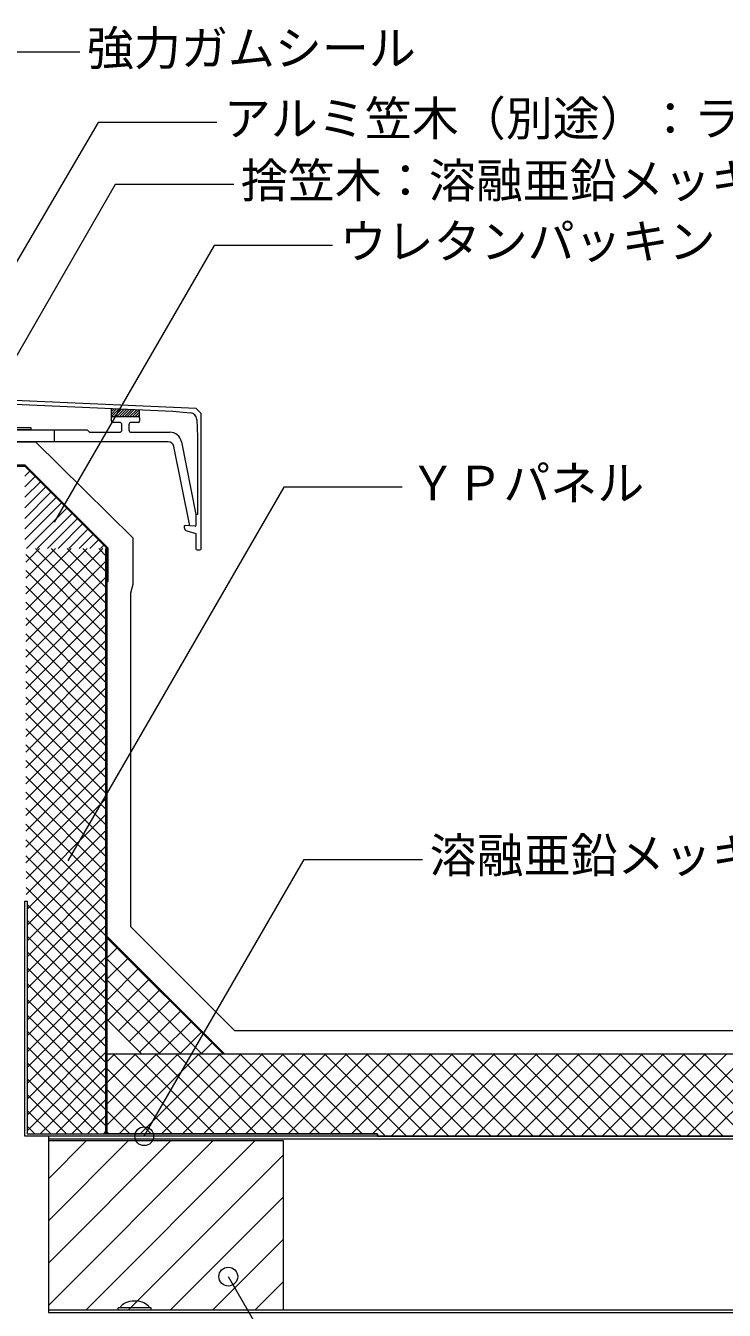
# Model space of a CAD drawing. Units: millimetres, scale not verified. Extents: x -1380 to 1380, y -955 to 955.
# Drawn here: x -479 to -181, y -247 to 300 of the extents above; entities that cross this region are included whole.
import ezdxf
from ezdxf.enums import TextEntityAlignment as Align

# ---------------------------------------------------------------- set-up
doc = ezdxf.new("R2010")
doc.units = ezdxf.units.MM
doc.header["$LTSCALE"] = 3
doc.linetypes.add('USER1', pattern=[3, 2.1, -0.9])
for name, color, linetype, lineweight in [('0-2_BOUSUI', 1, 'Continuous', 18), ('0-3_MOJI', 7, 'Continuous', 18), ('0-4_HATCH', 9, 'Continuous', 18), ('0-5_KANAMONO', 5, 'Continuous', 18), ('0-6_KANAMONO_SCREW', 4, 'Continuous', 18), ('0-8_dekki', 3, 'Continuous', 18), ('0-9_dannnetu', 6, 'Continuous', 18), ('0-B_kasagi', 150, 'Continuous', 18)]:
    doc.layers.add(name, color=color, linetype=linetype, lineweight=lineweight)
doc.styles.add('ＭＳ ゴシック', font='')
doc.styles.get('ＭＳ ゴシック').set_extended_font_data('MS Gothic')

msp = doc.modelspace()

# ---------------------------------------------------------------- linework, layer by layer
at = {"layer": '0-2_BOUSUI'}
msp.add_lwpolyline([(-598.464, 122.711), (-474.508, 122.711), (-433.064, 81.867), (-433.064, 61.994), (-434.064, 58.262), (-434.064, -83.547), (-389.922, -127.689), (900.021, -127.689)], dxfattribs=at)
at = {"layer": '0-3_MOJI'}
for points in [[(-455.671, 288.378), (-506.109, 288.378), (-605.268, 119.679)], [(-397.402, 258.457), (-447.84, 258.457), (-517.383, 140.143)], [(-390.145, 232.067), (-440.583, 232.067), (-508.57, 114.31)], [(-348.124, 206.217), (-398.562, 206.217), (-466.549, 88.461)], [(-318.501, 103.416), (-368.939, 103.416), (-460.736, -55.581)], [(-428.268, -172.688), (-360.281, -54.931), (-309.843, -54.931)], [(-428.268, -172.688), (-360.281, -54.931), (-309.843, -54.931)], [(-392.51, -232.376), (-294.03, -402.948), (-268.811, -402.948)]]:
    msp.add_lwpolyline(points, dxfattribs=at)
for centre in [(-428.268, -172.688), (-428.268, -172.688), (-392.51, -232.376)]:
    msp.add_circle(centre, 4, dxfattribs=at)
at = {"layer": '0-4_HATCH'}
for p, q in [((-479.064, 108.049), (-476.933, 110.18)), ((-479.064, 103.559), (-474.688, 107.935)), ((-479.064, 99.069), (-472.443, 105.69)), ((-479.064, 94.578), (-470.198, 103.444)), ((-479.064, 90.088), (-467.953, 101.199)), ((-479.064, 85.598), (-465.708, 98.954)), ((-479.064, 81.108), (-463.463, 96.709)), ((-478.371, 77.311), (-461.218, 94.464)), ((-473.881, 77.311), (-458.972, 92.219)), ((-469.391, 77.311), (-456.727, 89.974)), ((-464.901, 77.311), (-454.482, 87.729)), ((-460.411, 77.311), (-452.237, 85.484)), ((-455.921, 77.311), (-449.992, 83.239)), ((-478.708, 71.403), (-472.801, 77.311)), ((-478.701, 64.675), (-466.065, 77.311)), ((-478.695, 57.946), (-459.33, 77.311)), ((-478.688, 51.218), (-452.595, 77.311)), ((-478.681, 44.489), (-445.86, 77.311)), ((-444.414, 47.153), (-474.572, 77.311)), ((-444.414, 53.888), (-467.836, 77.311)), ((-444.414, 60.623), (-461.101, 77.311)), ((-444.414, 67.358), (-454.366, 77.311)), ((-451.43, 77.311), (-447.747, 80.994)), ((-444.414, 74.094), (-447.631, 77.311)), ((-446.94, 77.311), (-445.502, 78.749)), ((-444.414, 40.418), (-478.711, 74.715)), ((-478.674, 37.761), (-444.414, 72.021)), ((-444.414, 33.682), (-478.705, 67.973)), ((-444.414, 26.947), (-478.698, 61.231)), ((-478.668, 31.032), (-444.414, 65.286)), ((-478.661, 24.304), (-444.414, 58.551)), ((-444.414, 20.212), (-478.691, 54.489)), ((-478.654, 17.576), (-444.414, 51.816)), ((-444.414, 13.477), (-478.684, 47.747)), ((-478.647, 10.847), (-444.414, 45.081)), ((-444.414, 6.742), (-478.678, 41.005)), ((-478.641, 4.119), (-444.414, 38.345)), ((-444.414, 0.007), (-478.671, 34.263)), ((-444.414, -6.729), (-478.664, 27.522)), ((-478.634, -2.61), (-444.414, 31.61)), ((-478.627, -9.338), (-444.414, 24.875)), ((-444.414, -13.464), (-478.657, 20.78)), ((-478.621, -16.067), (-444.414, 18.14)), ((-444.414, -20.199), (-478.651, 14.038)), ((-478.614, -22.795), (-444.414, 11.405)), ((-444.414, -26.934), (-478.644, 7.296)), ((-444.414, -33.669), (-478.637, 0.554)), ((-478.607, -29.524), (-444.414, 4.669)), ((-478.6, -36.252), (-444.414, -2.066)), ((-444.414, -40.405), (-478.63, -6.188)), ((-478.594, -42.981), (-444.414, -8.801)), ((-444.414, -47.14), (-478.624, -12.93)), ((-478.587, -49.709), (-444.414, -15.536)), ((-444.414, -53.875), (-478.617, -19.672)), ((-444.414, -60.61), (-478.61, -26.414)), ((-478.58, -56.438), (-444.414, -22.271)), ((-478.573, -63.166), (-444.414, -29.006)), ((-444.414, -67.345), (-478.603, -33.156)), ((-478.567, -69.894), (-444.414, -35.742)), ((-444.414, -74.081), (-478.597, -39.898)), ((-478.064, -76.127), (-444.414, -42.477)), ((-444.414, -80.816), (-478.59, -46.64)), ((-444.414, -87.551), (-478.583, -53.382)), ((-478.064, -82.862), (-444.414, -49.212)), ((-478.064, -89.597), (-444.414, -55.947)), ((-444.414, -94.286), (-478.576, -60.124)), ((-478.064, -96.332), (-444.414, -62.682)), ((-444.414, -101.021), (-478.57, -66.866)), ((-478.064, -103.068), (-444.414, -69.418)), ((-444.414, -107.757), (-478.064, -74.107)), ((-478.064, -109.803), (-444.414, -76.153)), ((-444.414, -114.492), (-478.064, -80.842)), ((-478.064, -116.538), (-444.414, -82.888)), ((-444.414, -121.227), (-478.064, -87.577)), ((-478.064, -123.273), (-444.414, -89.623)), ((-444.064, -87.844), (-443.987, -87.767)), ((-394.748, -137.689), (-444.064, -88.374)), ((-444.064, -96.824), (-439.496, -92.257)), ((-444.414, -127.962), (-478.064, -94.312)), ((-478.064, -130.008), (-444.414, -96.358)), ((-444.064, -105.805), (-435.006, -96.747)), ((-403.728, -137.689), (-444.064, -97.354)), ((-444.414, -134.697), (-478.064, -101.047)), ((-478.064, -136.744), (-444.414, -103.094)), ((-444.064, -114.785), (-430.516, -101.237)), ((-444.414, -141.433), (-478.064, -107.783)), ((-412.709, -137.689), (-444.064, -106.334)), ((-443.704, -123.405), (-426.026, -105.727)), ((-478.064, -143.479), (-444.414, -109.829)), ((-444.414, -148.168), (-478.064, -114.518)), ((-439.214, -127.895), (-421.536, -110.217)), ((-434.723, -132.385), (-417.046, -114.708)), ((-478.064, -150.214), (-444.414, -116.564)), ((-421.689, -137.689), (-444.064, -115.315)), ((-430.233, -136.875), (-412.556, -119.198)), ((-444.414, -154.903), (-478.064, -121.253)), ((-478.064, -156.949), (-444.414, -123.299)), ((-422.067, -137.689), (-408.066, -123.688)), ((-444.414, -161.638), (-478.064, -127.988)), ((-478.064, -163.684), (-444.414, -130.034)), ((-413.087, -137.689), (-403.575, -128.178)), ((-444.414, -168.373), (-478.064, -134.723)), ((-404.107, -137.689), (-399.085, -132.668)), ((-478.064, -170.42), (-444.414, -136.77)), ((-447.833, -171.689), (-478.064, -141.458)), ((-444.064, -140.91), (-440.844, -137.689)), ((-444.064, -149.89), (-431.863, -137.689)), ((-444.064, -158.87), (-422.883, -137.689)), ((-444.064, -167.85), (-413.903, -137.689)), ((-407.422, -171.689), (-441.422, -137.689)), ((-438.923, -171.689), (-404.923, -137.689)), ((-398.442, -171.689), (-432.442, -137.689)), ((-429.942, -171.689), (-395.942, -137.689)), ((-389.461, -171.689), (-423.461, -137.689)), ((-420.962, -171.689), (-386.962, -137.689)), ((-380.481, -171.689), (-414.481, -137.689)), ((-411.982, -171.689), (-377.982, -137.689)), ((-371.501, -171.689), (-405.501, -137.689)), ((-403.002, -171.689), (-369.002, -137.689)), ((-362.521, -171.689), (-396.521, -137.689)), ((-395.126, -137.689), (-394.595, -137.158)), ((-394.021, -171.689), (-360.021, -137.689)), ((-353.54, -171.689), (-387.54, -137.689)), ((-385.041, -171.689), (-351.041, -137.689)), ((-344.56, -171.689), (-378.56, -137.689)), ((-376.061, -171.689), (-342.061, -137.689)), ((-335.58, -171.689), (-369.58, -137.689)), ((-367.081, -171.689), (-333.081, -137.689)), ((-325.599, -172.689), (-360.599, -137.689)), ((-358.1, -171.689), (-324.1, -137.689)), ((-316.619, -172.689), (-351.619, -137.689)), ((-349.12, -171.689), (-315.12, -137.689)), ((-307.639, -172.689), (-342.639, -137.689)), ((-340.14, -171.689), (-306.14, -137.689)), ((-298.659, -172.689), (-333.659, -137.689)), ((-331.16, -171.689), (-297.16, -137.689)), ((-289.678, -172.689), (-324.678, -137.689)), ((-323.179, -172.689), (-288.179, -137.689)), ((-280.698, -172.689), (-315.698, -137.689)), ((-314.199, -172.689), (-279.199, -137.689)), ((-271.718, -172.689), (-306.718, -137.689)), ((-305.219, -172.689), (-270.219, -137.689)), ((-262.738, -172.689), (-297.738, -137.689)), ((-296.238, -172.689), (-261.239, -137.689)), ((-253.757, -172.689), (-288.757, -137.689)), ((-287.258, -172.689), (-252.258, -137.689)), ((-244.777, -172.689), (-279.777, -137.689)), ((-278.278, -172.689), (-243.278, -137.689)), ((-235.797, -172.689), (-270.797, -137.689)), ((-269.298, -172.689), (-234.298, -137.689)), ((-226.817, -172.689), (-261.817, -137.689)), ((-260.317, -172.689), (-225.317, -137.689)), ((-217.836, -172.689), (-252.836, -137.689)), ((-251.337, -172.689), (-216.337, -137.689)), ((-208.856, -172.689), (-243.856, -137.689)), ((-242.357, -172.689), (-207.357, -137.689)), ((-199.876, -172.689), (-234.876, -137.689)), ((-233.377, -172.689), (-198.377, -137.689)), ((-190.896, -172.689), (-225.896, -137.689)), ((-224.396, -172.689), (-189.396, -137.689)), ((-181.915, -172.689), (-216.915, -137.689)), ((-215.416, -172.689), (-180.416, -137.689)), ((-172.935, -172.689), (-207.935, -137.689)), ((-206.436, -172.689), (-171.436, -137.689)), ((-163.955, -172.689), (-198.955, -137.689)), ((-197.456, -172.689), (-162.456, -137.689)), ((-154.975, -172.689), (-189.975, -137.689)), ((-188.475, -172.689), (-153.475, -137.689)), ((-472.599, -171.689), (-444.414, -143.505)), ((-416.402, -171.689), (-444.064, -144.028)), ((-454.568, -171.689), (-478.064, -148.194)), ((-465.863, -171.689), (-444.414, -150.24)), ((-461.303, -171.689), (-478.064, -154.929)), ((-459.128, -171.689), (-444.414, -156.975)), ((-425.382, -171.689), (-444.064, -153.008)), ((-468.039, -171.689), (-478.064, -161.664)), ((-452.393, -171.689), (-444.414, -163.71)), ((-434.363, -171.689), (-444.064, -161.988)), ((-474.774, -171.689), (-478.064, -168.399)), ((-469.064, -190.742), (-453.011, -174.689)), ((-469.064, -208.703), (-435.05, -174.689)), ((-469.064, -226.663), (-417.09, -174.689)), ((-469.064, -244.624), (-399.129, -174.689)), ((-452.969, -246.489), (-381.169, -174.689)), ((-445.658, -171.689), (-444.414, -170.446)), ((-443.343, -171.689), (-444.064, -170.968)), ((-435.008, -246.489), (-369.064, -180.545)), ((-417.048, -246.489), (-369.064, -198.505)), ((-399.087, -246.489), (-369.064, -216.466)), ((-381.127, -246.489), (-369.064, -234.426))]:
    msp.add_line(p, q, dxfattribs=at)
msp.add_lwpolyline([(-469.064, -246.489), (-369.064, -246.489), (-369.064, -174.689), (-469.064, -174.689)], close=True, dxfattribs=at)
at = {"layer": '0-5_KANAMONO'}
for points in [[(-608.464, 83.311), (-608.064, 83.311), (-608.064, 112.311), (-479.064, 112.311), (-444.064, 77.311), (-444.064, 63.311), (-443.664, 63.311), (-443.664, 77.476), (-478.898, 112.711), (-608.464, 112.711)], [(-478.064, -72.689), (-478.064, -171.689), (-329.064, -171.689), (-329.064, -172.689), (-479.064, -172.689), (-479.064, -72.689)]]:
    msp.add_lwpolyline(points, close=True, dxfattribs=at)
at = {"layer": '0-6_KANAMONO_SCREW'}
msp.add_lwpolyline([(-501.564, 128.711), (-476.564, 128.711), (-476.564, 127.711), (-501.564, 127.711)], close=True, dxfattribs=at)
at = {"layer": '0-8_dekki'}
for p, q in [((315.754, -173.889), (-469.064, -173.889)), ((-425.293, -245.689), (-439.293, -245.689)), ((-439.293, -246.689), (-439.293, -245.689)), ((-438.293, -245.689), (-438.202, -245.169)), ((-431.251, -242.736), (-430.241, -242.871)), ((-430.241, -242.871), (-429.293, -243.092)), ((-429.293, -243.092), (-428.436, -243.392)), ((-426.384, -245.169), (-426.293, -245.689)), ((-425.293, -246.689), (-425.293, -245.689)), ((-469.064, -246.489), (315.754, -246.489))]:
    msp.add_line(p, q, dxfattribs=at)
for points in [[(315.754, -172.689), (-469.064, -172.689), (-469.064, -247.689), (315.754, -247.689)], [(-438.202, -245.169), (-437.931, -244.664), (-437.489, -244.19), (-436.889, -243.761), (-436.15, -243.392), (-435.293, -243.092), (-434.345, -242.871), (-433.335, -242.736), (-432.293, -242.69), (-431.251, -242.736)], [(-428.436, -243.392), (-427.697, -243.761), (-427.097, -244.19), (-426.655, -244.664), (-426.384, -245.169)]]:
    msp.add_lwpolyline(points, dxfattribs=at)
at = {"layer": '0-9_dannnetu'}
for p, q in [((-444.564, -171.689), (-444.564, 77.311)), ((-444.064, -171.689), (-444.064, 77.311)), ((-444.064, -87.689), (-394.064, -137.689)), ((-444.064, -123.045), (-429.419, -137.689)), ((-444.064, -137.689), (900.021, -137.689)), ((-329.064, -172.689), (315.754, -172.689)), ((-329.064, -172.689), (900.021, -172.689))]:
    msp.add_line(p, q, dxfattribs=at)
msp.add_lwpolyline([(-444.064, -171.689), (-444.064, -137.689), (900.021, -137.689), (900.021, -172.689), (-329.064, -172.689), (-329.064, -171.689)], close=True, dxfattribs=at)
at = {"layer": '0-B_kasagi'}
for p, q in [((-442.264, 132.911), (-442.264, 136.807)), ((-442.264, 136.718), (-442.179, 136.803)), ((-442.264, 135.595), (-441.104, 136.755)), ((-442.264, 134.473), (-440.029, 136.707)), ((-442.204, 133.411), (-438.954, 136.66)), ((-441.081, 133.411), (-437.88, 136.612)), ((-442.264, 131.411), (-442.264, 132.911)), ((-441.764, 133.411), (-430.764, 133.411)), ((-439.959, 133.411), (-436.805, 136.564)), ((-438.836, 133.411), (-435.73, 136.516)), ((-437.713, 133.411), (-434.655, 136.469)), ((-436.591, 133.411), (-433.581, 136.421)), ((-435.468, 133.411), (-432.506, 136.373)), ((-434.346, 133.411), (-431.431, 136.325)), ((-433.223, 133.411), (-430.356, 136.278)), ((-432.101, 133.411), (-430.264, 135.247)), ((-430.978, 133.411), (-430.264, 134.125)), ((-430.264, 132.911), (-430.264, 136.273)), ((-430.264, 132.911), (-430.264, 131.411)), ((-438.764, 130.911), (-441.764, 130.911)), ((-437.764, 127.711), (-437.764, 129.911)), ((-434.764, 129.911), (-434.764, 127.711)), ((-430.764, 130.911), (-433.764, 130.911)), ((-433.764, 126.711), (-417.363, 126.711)), ((-418.083, 122.711), (-615.045, 122.711)), ((-411.264, 86.524), (-411.264, 86.209)), ((-406.585, 86.733), (-410.729, 87.023)), ((-405.764, 76.711), (-404.564, 76.711))]:
    msp.add_line(p, q, dxfattribs=at)
at = {"layer": '0-B_kasagi', "linetype": 'USER1'}
msp.add_line((-466.564, 127.711), (-466.564, 122.711), dxfattribs=at)
at = {"layer": '0-B_kasagi'}
for points in [[(-404.064, 77.211), (-404.064, 134.711), (-406.157, 136.804), (-609.064, 145.822), (-611.157, 147.915), (-627.149, 148.625), (-629.064, 146.711), (-629.064, 77.211)], [(-624.015, 146.96), (-611.862, 146.357), (-609.337, 143.832), (-599.064, 143.776), (-416.157, 135.646), (-408.705, 135.02)], [(-405.959, 132.149), (-405.664, 124.711), (-405.664, 91.711), (-406.264, 91.711), (-406.264, 87.032)], [(-594.364, 126.711), (-581.564, 126.711), (-580.564, 127.711), (-517.064, 127.711), (-516.564, 127.211), (-516.064, 127.711), (-452.564, 127.711), (-451.564, 126.711), (-438.764, 126.711)], [(-406.585, 86.733), (-408.87, 86.893), (-415.631, 120.701)], [(-412.46, 122.692), (-406.264, 91.711), (-406.264, 87.032)], [(-410.155, 84.761), (-406.264, 83.711), (-406.264, 77.211)]]:
    msp.add_lwpolyline(points, dxfattribs=at)
for centre, radius, start, end in [((-441.764, 132.911), 0.5, 90, 180), ((-441.764, 131.411), 0.5, 180, 270), ((-430.764, 132.911), 0.5, 0, 90), ((-430.764, 131.411), 0.5, 270, 0), ((-408.957, 132.03), 3, 2.2709, 85.1919), ((-438.764, 129.911), 1, 0, 90), ((-438.764, 127.711), 1, 270, 0), ((-433.764, 129.911), 1, 90, 180), ((-433.764, 127.711), 1, 180, 270), ((-417.363, 121.71), 5, 11.3185, 89.9984), ((-418.083, 120.21), 2.501, 11.32307, 89.99131), ((-410.764, 86.524), 0.5, 86.00002, 180), ((-409.764, 86.209), 1.5, 179.99999, 254.89435), ((-406.564, 87.032), 0.3, 265.99992, 0.00003), ((-406.564, 87.032), 0.3, 265.99992, 0.00003), ((-405.764, 77.211), 0.5, 180, 270), ((-404.564, 77.211), 0.5, 270, 0)]:
    msp.add_arc(centre, radius, start, end, dxfattribs=at)

# ---------------------------------------------------------------- texts
at = {"layer": '0-3_MOJI', "style": 'ＭＳ ゴシック'}
for s, p in [('強力ガムシール', (-452.671, 278.378)), ('アルミ笠木（別途）：ライナーコーピングＳ等', (-394.402, 248.457)), ('捨笠木：溶融亜鉛メッキ鋼板(t=0.4)', (-387.145, 222.067)), ('ウレタンパッキン', (-345.124, 196.217)), ('ＹＰパネル', (-315.501, 93.416)), ('溶融亜鉛メッキ鋼板(t=1.0)', (-306.843, -64.931)), ('溶融亜鉛メッキ鋼板(t=1.0)', (-306.843, -64.931))]:
    msp.add_text(s, height=14.66, dxfattribs=at).set_placement(p, align=Align.BOTTOM_LEFT)

doc.saveas('drawing.dxf')
